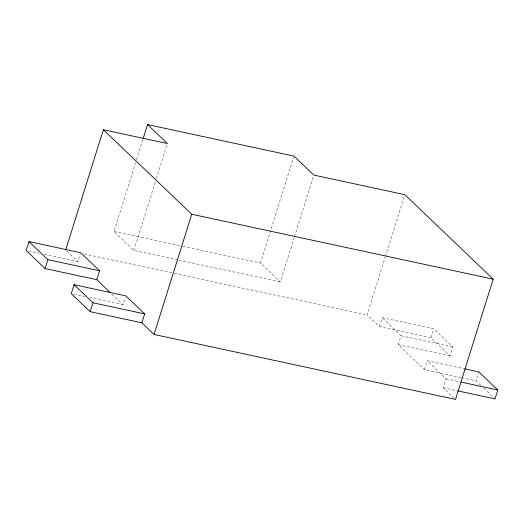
<?xml version="1.0" encoding="UTF-8"?>
<svg xmlns="http://www.w3.org/2000/svg" width="524" height="524" viewBox="0 0 524 524"><rect width="100%" height="100%" fill="white"/><g stroke="black" fill="none" stroke-linecap="round" stroke-linejoin="round"><path stroke-width="0.39" stroke-dasharray="2.62 1.97" d="M44.488 254.441L77.88 261.633L80.205 254.212M177.852 259.878L133.843 250.4L114.042 231.457L135.552 162.807M136.535 159.689L142.888 139.404M133.843 250.4L155.359 181.743M156.335 178.625L167.339 143.517M89.578 297.56L122.976 304.752L125.302 297.331M294.206 237.477L280.268 281.945L260.467 263.009L293.715 156.905M294.449 236.697L313.522 175.841M379.343 326.583L382.134 317.675L433.813 328.81L452.71 346.875L449.913 355.776L431.023 337.711L379.343 326.583L367.16 314.924L385.264 257.146M385.507 256.367L404.594 195.465M461.009 377.581L424.44 369.702L398.233 344.648L401.024 335.74L382.134 317.675M431.023 337.711L433.813 328.81M424.44 369.702L427.23 360.794L463.806 368.673M454.354 398.312L443.33 387.767L446.121 378.859L427.23 360.794M480.842 385.35L476.12 380.837L478.91 371.929M114.042 231.457L182.051 246.116M182.85 246.287L260.467 263.009M178.651 260.055L280.268 281.945M84.082 253.944L173.647 273.233M174.446 273.41L367.16 314.924M28.584 251.016L38.92 253.236M401.024 335.74L452.71 346.875M398.233 344.648L449.913 355.776M73.681 294.134L84.809 296.532M461.808 377.752L476.12 380.837M446.121 378.859L459.64 381.773M443.33 387.767L456.843 390.681M483.79 388.173L495.01 398.902M66.856 251.088L77.88 261.633M111.907 294.174L122.976 304.752"/><path stroke-width="0.79" d="M96.77 279.698L99.56 270.79L80.67 252.725L28.99 241.59L26.2 250.498L45.09 268.563L96.77 279.698L110.164 292.503M45.09 268.563L47.88 259.655L28.99 241.59M65.69 249.981L103.372 129.736L167.339 143.517L147.532 124.581L143.131 138.624M141.866 322.817L144.657 313.909L125.767 295.85L74.087 284.715L71.29 293.617L90.187 311.682L141.866 322.817L154.049 334.476L455.513 399.419L493.195 279.181L404.836 194.686L313.765 175.062L293.957 156.126L147.532 124.581M90.187 311.682L92.977 302.78L74.087 284.715M154.049 334.476L191.732 214.231L103.372 129.736M464.598 368.844L478.91 371.929L497.8 389.994L495.01 398.902L457.642 390.852M191.732 214.231L493.195 279.181M47.88 259.655L99.56 270.79M92.977 302.78L144.657 313.909M461.225 382.114L497.8 389.994"/></g></svg>
